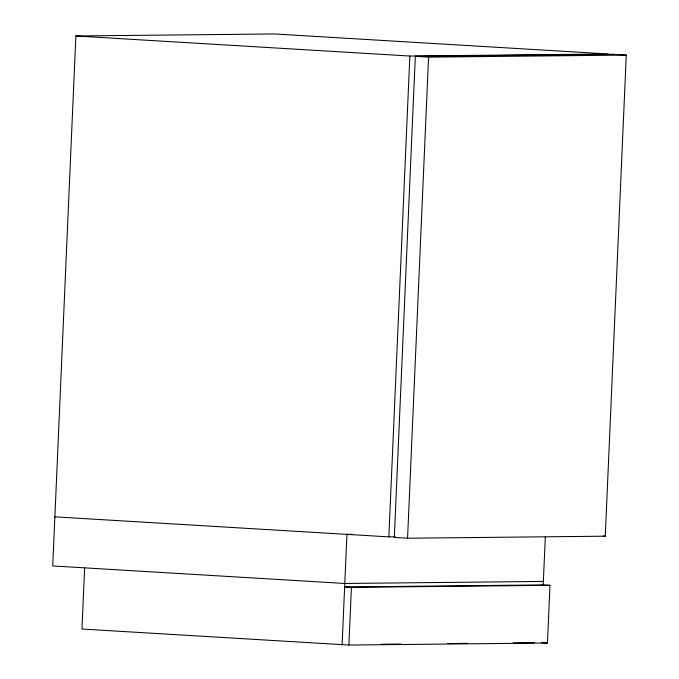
<?xml version="1.0" encoding="UTF-8"?>
<svg xmlns="http://www.w3.org/2000/svg" width="679" height="679" viewBox="0 0 679 679"><rect width="100%" height="100%" fill="white"/><g stroke="black" fill="none" stroke-linecap="round" stroke-linejoin="round"><path stroke-width="1.02" d="M75.87 35.987L409.844 56.034L608.418 53.989L274.443 33.95L75.87 35.987L52.733 565.938L344.796 583.473L543.37 581.428M84.646 567.856L81.972 629.034L348.887 645.05L547.461 643.013L549.982 585.323L543.217 584.916L344.643 586.962L351.408 587.369L549.982 585.323M342.123 644.643L346.935 534.373L352.214 534.314M348.887 645.05L351.408 587.369M54.872 516.846L388.855 536.885L409.844 56.034M415.319 56.332L394.312 537.428L407.57 538.218L605.269 536.189L626.267 55.092L613.01 54.303L415.319 56.332L428.576 57.129L626.267 55.092M407.57 538.218L428.576 57.129M543.225 584.594L545.33 536.512M388.855 536.885L395.195 536.826M381.199 644.244L401.272 644.04M447.75 643.556L467.814 643.352M513.231 642.886L534.356 642.665M603.224 536.071L605.269 536.189M541.664 642.665L547.461 643.013"/></g></svg>
